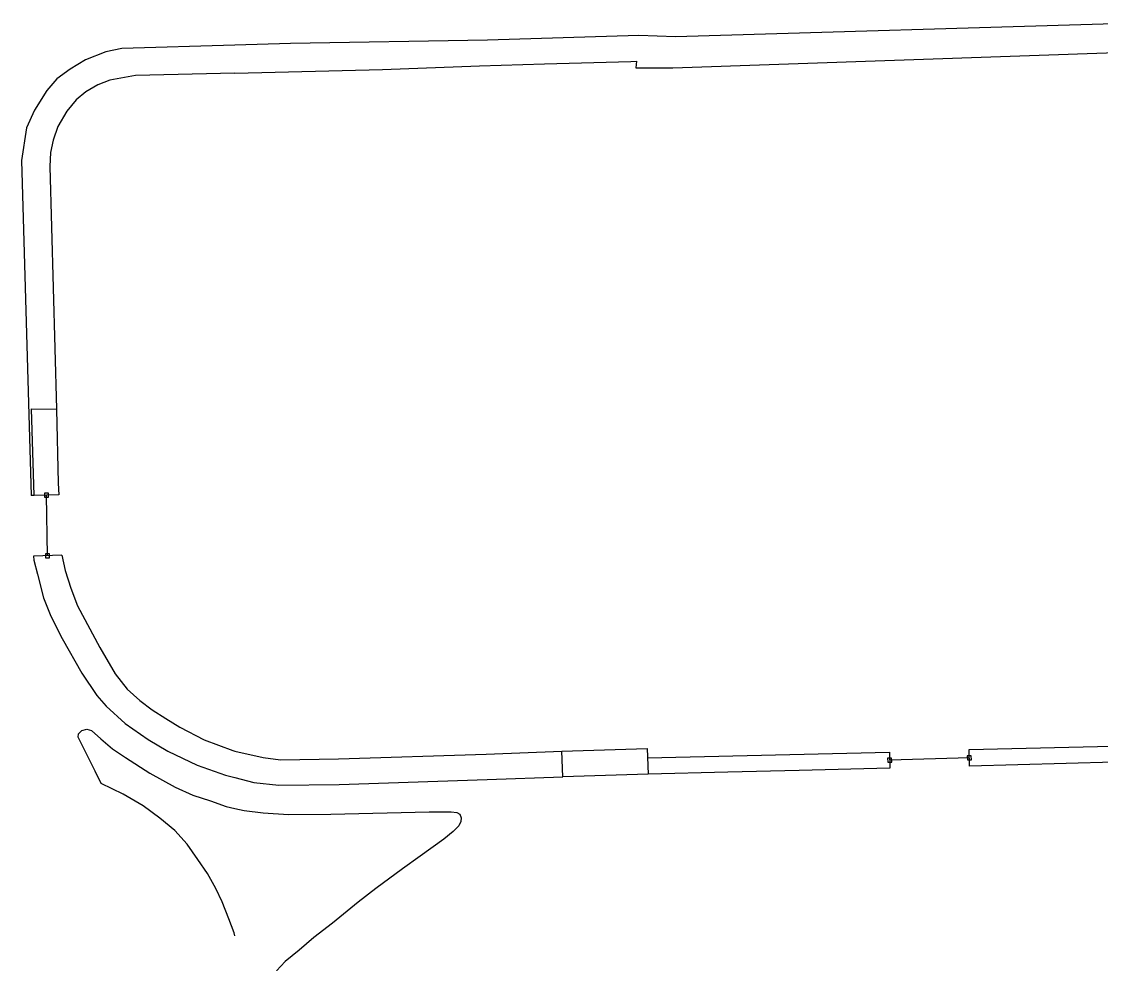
# Model space of a CAD drawing. Header units: millimetres. Extents: x 1358 to 1865, y 706 to 1003.
# Drawn here: x 1632.21 to 1665.3, y 751.26 to 780.16 of the extents above; entities that cross this region are included whole.
import ezdxf

# ---------------------------------------------------------------- set-up
doc = ezdxf.new("R2010")
doc.units = ezdxf.units.MM
doc.layers.add('建築', color=7, linetype='Continuous')

msp = doc.modelspace()

# ---------------------------------------------------------------- linework, layer by layer
at = {"color": 7, "linetype": 'Continuous', "elevation": -0.309}
for points in [[(1632.912, 765.699), (1632.914, 765.577), (1633.036, 765.579), (1633.034, 765.701), (1632.912, 765.699)], [(1633.068, 763.722), (1633.066, 763.844), (1632.944, 763.841), (1632.947, 763.719), (1633.068, 763.722)], [(1658.755, 757.452), (1658.877, 757.456), (1658.874, 757.578), (1658.752, 757.574), (1658.755, 757.452)], [(1661.314, 757.65), (1661.192, 757.646), (1661.196, 757.524), (1661.318, 757.528), (1661.314, 757.65)]]:
    msp.add_lwpolyline(points, dxfattribs=at)
at = {"layer": '建築', "ltscale": 1000}
for p, q in [((1667.85, 780.156, 1.017), (1652.251, 779.686, 1.017)), ((1651.122, 779.725, 1.017), (1646.49, 779.589, 1.017)), ((1652.251, 779.686, 1.017), (1651.122, 779.725, 1.017)), ((1635.285, 779.329, 1.263), (1634.789, 779.228, 1.263)), ((1638.749, 779.435, 1.263), (1635.285, 779.329, 1.263)), ((1640.449, 779.486, 1.017), (1638.749, 779.435, 1.017)), ((1646.49, 779.589, 1.017), (1640.449, 779.486, 1.017)), ((1634.789, 779.228, 1.263), (1634.168, 778.983, 1.263)), ((1652.172, 778.738, 1.017), (1667.872, 779.288, 1.017)), ((1633.694, 778.699, 1.263), (1633.293, 778.398, 1.263)), ((1634.168, 778.983, 1.263), (1633.694, 778.699, 1.263)), ((1638.749, 778.578, 1.017), (1643.275, 778.689, 1.017)), ((1643.275, 778.689, 1.017), (1646.248, 778.799, 1.017)), ((1646.248, 778.799, 1.017), (1648.233, 778.858, 1.017)), ((1648.233, 778.858, 1.017), (1650.885, 778.936, 1.017)), ((1650.885, 778.936, 1.017), (1651.055, 778.941, 1.017)), ((1651.055, 778.941, 1.017), (1651.037, 778.734, 1.017)), ((1651.037, 778.734, 1.017), (1652.172, 778.738, 1.017)), ((1633.293, 778.398, 1.263), (1632.985, 778.045, 1.263)), ((1634.918, 778.361, 1.263), (1634.551, 778.221, 1.263)), ((1635.697, 778.503, 1.263), (1634.918, 778.361, 1.263)), ((1638.749, 778.578, 1.263), (1635.697, 778.503, 1.263)), ((1632.985, 778.045, 1.263), (1632.601, 777.443, 1.263)), ((1634.178, 778.005, 1.263), (1633.884, 777.756, 1.263)), ((1634.551, 778.221, 1.263), (1634.178, 778.005, 1.263)), ((1633.884, 777.756, 1.263), (1633.592, 777.41, 1.263)), ((1632.601, 777.443, 1.263), (1632.365, 776.898, 1.263)), ((1633.592, 777.41, 1.263), (1633.321, 776.944, 1.263)), ((1632.365, 776.898, 1.263), (1632.21, 775.898, 1.263)), ((1633.321, 776.944, 1.263), (1633.174, 776.519, 1.263)), ((1633.174, 776.519, 1.263), (1633.099, 776.145, 1.263)), ((1633.099, 776.145, 1.263), (1633.076, 775.718, 1.263)), ((1632.21, 775.898, 1.263), (1632.508, 765.627, 1.263)), ((1633.076, 775.718, 1.263), (1633.276, 768.277, 1.263)), ((1632.599, 765.63, 1.929), (1632.511, 768.29, 1.929)), ((1632.511, 768.29, 1.929), (1633.276, 768.277, 1.929)), ((1633.276, 768.277, 1.929), (1633.333, 766.005, 1.929)), ((1633.333, 766.005, 1.929), (1633.35, 765.649, 1.929)), ((1632.599, 765.63, 1.929), (1632.508, 765.627, 1.929)), ((1633.35, 765.649, 1.929), (1632.599, 765.63, 1.929)), ((1633.006, 763.781, 1.263), (1632.974, 765.639, 1.263)), ((1633.442, 763.796, 1.263), (1632.571, 763.766, 1.263)), ((1632.58, 763.767, 1.263), (1632.588, 763.648, 1.263)), ((1633.442, 763.796, 1.263), (1633.547, 763.332, 1.263)), ((1632.588, 763.648, 1.263), (1632.694, 763.214, 1.263)), ((1632.694, 763.214, 1.263), (1632.881, 762.495, 1.263)), ((1633.547, 763.332, 1.263), (1633.717, 762.785, 1.263)), ((1633.717, 762.785, 1.263), (1633.924, 762.244, 1.263)), ((1632.881, 762.495, 1.263), (1633.107, 761.931, 1.263)), ((1633.924, 762.244, 1.263), (1634.61, 760.972, 1.263)), ((1633.107, 761.931, 1.263), (1633.449, 761.241, 1.263)), ((1633.449, 761.241, 1.263), (1634.053, 760.185, 1.263)), ((1634.61, 760.972, 1.263), (1635.074, 760.158, 1.263)), ((1634.053, 760.185, 1.263), (1634.519, 759.501, 1.263)), ((1635.074, 760.158, 1.263), (1635.443, 759.688, 1.263)), ((1634.519, 759.501, 1.263), (1634.8, 759.167, 1.263)), ((1635.443, 759.688, 1.263), (1635.833, 759.345, 1.263)), ((1634.8, 759.167, 1.263), (1635.389, 758.645, 1.263)), ((1635.833, 759.345, 1.263), (1636.208, 759.054, 1.263)), ((1636.208, 759.054, 1.263), (1636.634, 758.789, 1.263)), ((1635.389, 758.645, 1.263), (1636.091, 758.152, 1.263)), ((1636.634, 758.789, 1.263), (1637.064, 758.528, 1.263)), ((1637.064, 758.528, 1.263), (1637.809, 758.138, 1.263)), ((1633.947, 758.218, 0.927), (1633.955, 758.321, 0.927)), ((1634.467, 757.179, 0.927), (1633.947, 758.218, 0.927)), ((1633.955, 758.321, 0.927), (1634.052, 758.424, 0.927)), ((1634.052, 758.424, 0.927), (1634.209, 758.467, 0.927)), ((1634.209, 758.467, 0.927), (1634.35, 758.426, 0.927)), ((1634.35, 758.426, 0.927), (1634.642, 758.171, 0.927)), ((1634.642, 758.171, 0.927), (1635, 757.867, 0.927)), ((1636.091, 758.152, 1.263), (1636.689, 757.791, 1.263)), ((1635, 757.867, 0.927), (1635.39, 757.602, 0.927)), ((1637.809, 758.138, 1.263), (1638.683, 757.809, 1.263)), ((1638.683, 757.809, 1.263), (1638.749, 757.794, 1.263)), ((1648.768, 757.787, 1.71), (1651.382, 757.873, 1.71)), ((1651.382, 757.873, 1.71), (1651.414, 757.089, 1.71)), ((1661.248, 757.84, 0.995), (1668.618, 758.024, 0.995)), ((1661.262, 757.334, 0.995), (1661.248, 757.84, 0.995)), ((1635.39, 757.602, 0.927), (1636.136, 757.122, 0.927)), ((1636.689, 757.791, 1.263), (1637.591, 757.365, 1.263)), ((1638.749, 757.794, 1.263), (1639.618, 757.599, 1.263)), ((1639.618, 757.599, 1.263), (1640.143, 757.529, 1.263)), ((1640.143, 757.529, 1.263), (1641.921, 757.555, 1.263)), ((1641.921, 757.555, 1.263), (1646.449, 757.7, 1.263)), ((1646.449, 757.7, 1.263), (1648.768, 757.787, 1.263)), ((1648.793, 757.003, 1.71), (1648.768, 757.787, 1.71)), ((1651.394, 757.588, 0.995), (1658.808, 757.761, 0.995)), ((1658.808, 757.761, 0.995), (1658.821, 757.269, 0.995)), ((1661.255, 757.587, 0.995), (1658.815, 757.515, 0.995)), ((1634.647, 756.801, 0.927), (1634.467, 757.179, 0.927)), ((1637.591, 757.365, 1.263), (1638.459, 757.058, 1.263)), ((1656.038, 757.195, 0.995), (1653.849, 757.144, 0.995)), ((1658.821, 757.269, 0.995), (1656.038, 757.195, 0.995)), ((1665.707, 757.452, 0.995), (1661.262, 757.334, 0.995)), ((1636.136, 757.122, 0.927), (1636.92, 756.684, 0.927)), ((1638.459, 757.058, 1.263), (1638.749, 756.983, 1.263)), ((1638.749, 756.983, 1.263), (1639.325, 756.833, 1.263)), ((1639.325, 756.833, 1.263), (1640.097, 756.747, 1.263)), ((1641.94, 756.774, 1.263), (1646.476, 756.919, 1.263)), ((1646.476, 756.919, 1.263), (1648.793, 757.003, 1.263)), ((1651.414, 757.089, 1.71), (1648.793, 757.003, 1.71)), ((1653.849, 757.144, 0.995), (1651.414, 757.089, 0.995)), ((1635.328, 756.477, 0.927), (1634.647, 756.801, 0.927)), ((1636.92, 756.684, 0.927), (1637.455, 756.448, 0.927)), ((1640.097, 756.747, 1.263), (1641.94, 756.774, 1.263)), ((1635.935, 756.114, 0.927), (1635.328, 756.477, 0.927)), ((1637.455, 756.448, 0.927), (1637.996, 756.265, 0.927)), ((1637.996, 756.265, 0.927), (1638.483, 756.096, 0.927)), ((1636.445, 755.738, 0.927), (1635.935, 756.114, 0.927)), ((1638.483, 756.096, 0.927), (1638.749, 756.035, 0.927)), ((1638.749, 756.035, 0.927), (1639.03, 755.972, 0.927)), ((1639.03, 755.972, 0.927), (1639.617, 755.898, 0.927)), ((1639.617, 755.898, 0.927), (1640.393, 755.855, 0.927)), ((1640.393, 755.855, 0.927), (1641.69, 755.86, 0.927)), ((1641.69, 755.86, 0.927), (1644.704, 755.936, 0.927)), ((1644.704, 755.936, 0.927), (1645.375, 755.933, 0.927)), ((1645.375, 755.933, 0.927), (1645.552, 755.91, 0.927)), ((1645.552, 755.91, 0.927), (1645.645, 755.861, 0.927)), ((1645.645, 755.861, 0.927), (1645.686, 755.753, 0.927)), ((1636.903, 755.356, 0.927), (1636.445, 755.738, 0.927)), ((1645.608, 755.506, 0.927), (1645.433, 755.327, 0.927)), ((1645.668, 755.631, 0.927), (1645.608, 755.506, 0.927)), ((1645.686, 755.753, 0.927), (1645.668, 755.631, 0.927)), ((1637.286, 754.941, 0.927), (1636.903, 755.356, 0.927)), ((1645.433, 755.327, 0.927), (1645.154, 755.096, 0.927)), ((1637.61, 754.469, 0.927), (1637.286, 754.941, 0.927)), ((1645.154, 755.096, 0.927), (1644.423, 754.573, 0.927)), ((1644.423, 754.573, 0.927), (1643.887, 754.188, 0.927)), ((1637.907, 754.04, 0.927), (1637.61, 754.469, 0.927)), ((1643.887, 754.188, 0.927), (1643.063, 753.58, 0.927)), ((1638.162, 753.585, 0.927), (1637.907, 754.04, 0.927)), ((1638.359, 753.174, 0.927), (1638.162, 753.585, 0.927)), ((1643.063, 753.58, 0.927), (1642.523, 753.168, 0.927)), ((1638.563, 752.651, 0.927), (1638.359, 753.174, 0.927)), ((1642.523, 753.168, 0.927), (1641.736, 752.522, 0.927)), ((1638.724, 752.223, 0.927), (1638.563, 752.651, 0.927)), ((1641.736, 752.522, 0.927), (1641.168, 752.08, 0.927)), ((1638.749, 752.135, 0.927), (1638.724, 752.223, 0.927)), ((1641.168, 752.08, 0.927), (1640.713, 751.692, 0.927)), ((1640.713, 751.692, 0.927), (1640.291, 751.344, 0.927)), ((1640.291, 751.344, 0.927), (1640.018, 751.063, 0.927))]:
    msp.add_line(p, q, dxfattribs=at)

doc.saveas('drawing.dxf')
